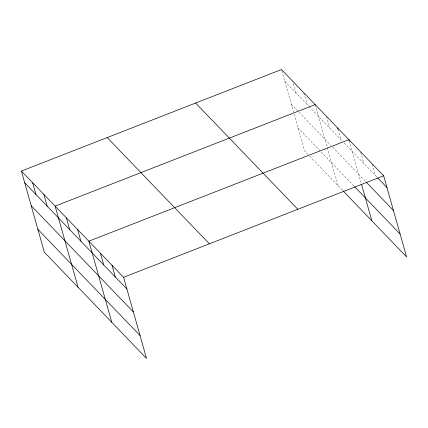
<?xml version="1.0" encoding="UTF-8"?>
<svg xmlns="http://www.w3.org/2000/svg" width="428" height="428" viewBox="0 0 428 428"><rect width="100%" height="100%" fill="white"/><g stroke="black" fill="none" stroke-linecap="round" stroke-linejoin="round"><path stroke-width="0.32" stroke-dasharray="2.14 1.6" d="M284.781 81.299L308.609 106.074M309.059 106.545L342.33 141.138M344.128 143.006L377.234 177.427M291.259 104.202L330.828 145.338M332.626 147.205L365.651 181.547M297.936 127.795L354.138 186.228M308.016 154.433L304.415 150.693L281.629 70.16M309.813 156.306L342.635 190.428M372.232 164.363L375.383 175.501M360.649 152.32L363.8 163.464M349.243 140.898L361.227 183.248M338.002 129.213L340.982 139.731M326.414 116.288L329.742 128.047M315.174 104.598L327.147 146.911M327.329 147.548L338.136 185.752M303.934 92.913L307.261 104.673M293.394 83.701L296.021 92.988"/><path stroke-width="0.64" d="M21.4 171.061L123.585 277.307L146.547 358.461L44.362 252.215L21.4 171.061L281.453 69.539L383.638 175.785L406.6 256.939L343.085 190.899M315.174 104.598L55.121 206.125L78.083 287.279M123.585 277.307L383.638 175.785M377.699 177.909L386.966 187.544M366.111 182.028L393.444 210.442M354.587 186.694L400.121 234.036M195.633 103.041L297.818 209.287M107.219 137.559L209.399 243.805M24.728 182.826L126.913 289.066M31.207 205.724L133.392 311.964M37.883 229.317L140.068 335.557M349.243 140.898L348.895 139.662L88.842 241.183L111.804 322.338M361.59 184.522L371.857 220.816M337.655 127.972L338.002 129.213M112.002 265.264L115.33 277.023M100.419 253.226L103.747 264.986M77.602 229.499L80.929 241.258M66.361 217.809L69.689 229.569M43.881 194.435L47.208 206.194M32.64 182.751L35.968 194.51"/></g></svg>
